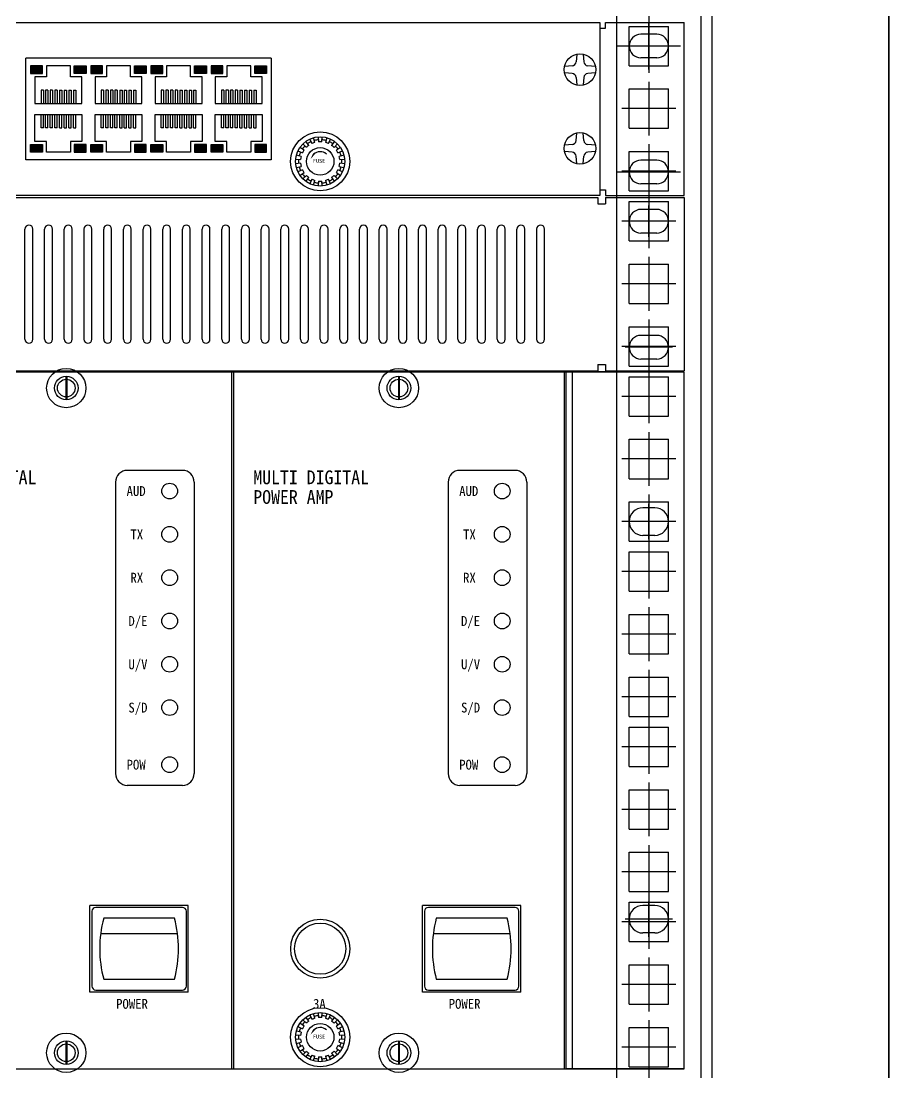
# Model space of a CAD drawing. Header units: millimetres. Extents: x 0 to 841, y 0 to 594.
# Drawn here: x 735.5 to 740.01, y 503.94 to 509.4 of the extents above; entities that cross this region are included whole.
import ezdxf
from ezdxf.enums import TextEntityAlignment as Align

# ---------------------------------------------------------------- set-up
doc = ezdxf.new("R2010")
doc.units = ezdxf.units.MM
doc.header["$LTSCALE"] = 10
doc.layers.add('LINE05', color=2, linetype='Continuous')
doc.layers.add('LINE06', color=9, linetype='Continuous')
doc.styles.add('F1', font='GulimChe.ttf', dxfattribs={"height": 2})
doc.styles.get("Standard").update_dxf_attribs({"font": 'GulimChe.ttf'})

# ---------------------------------------------------------------- blocks, each defined once
blk = doc.blocks.new('FUSE')
for p, q in [((-197.43, 1363.48), (-196.55, 1362.59)), ((-195.94, 1363.11), (-196.66, 1364.13)), ((-195.64, 1364.72), (-195.12, 1363.58)), ((-194.37, 1363.85), (-194.7, 1365.06)), ((-193.54, 1365.26), (-193.44, 1364.02)), ((-192.64, 1364.02), (-192.54, 1365.26)), ((-191.38, 1365.06), (-191.71, 1363.85)), ((-190.96, 1363.58), (-190.44, 1364.72)), ((-189.42, 1364.13), (-190.14, 1363.11)), ((-189.53, 1362.59), (-188.65, 1363.48)), ((-197.88, 1360.29), (-199.09, 1360.61)), ((-198.68, 1361.72), (-197.55, 1361.18)), ((-197.15, 1361.87), (-198.18, 1362.58)), ((-187.89, 1362.58), (-188.92, 1361.87)), ((-188.52, 1361.18), (-187.39, 1361.72)), ((-186.99, 1360.61), (-188.2, 1360.29)), ((-199.26, 1359.62), (-198.02, 1359.51)), ((-198.02, 1358.56), (-199.26, 1358.44)), ((-199.09, 1357.46), (-197.88, 1357.77)), ((-188.2, 1357.77), (-186.99, 1357.46)), ((-188.06, 1359.51), (-186.82, 1359.62)), ((-186.82, 1358.44), (-188.06, 1358.56)), ((-197.55, 1356.89), (-198.68, 1356.35)), ((-198.18, 1355.49), (-197.15, 1356.2)), ((-196.55, 1355.47), (-197.43, 1354.58)), ((-196.66, 1353.94), (-195.94, 1354.96)), ((-190.14, 1354.96), (-189.42, 1353.94)), ((-188.65, 1354.58), (-189.53, 1355.47)), ((-188.92, 1356.2), (-187.89, 1355.49)), ((-187.39, 1356.35), (-188.52, 1356.89)), ((-195.12, 1354.49), (-195.64, 1353.35)), ((-194.7, 1353.01), (-194.37, 1354.21)), ((-193.44, 1354.05), (-193.54, 1352.8)), ((-192.54, 1352.8), (-192.64, 1354.05)), ((-191.71, 1354.21), (-191.38, 1353.01)), ((-190.44, 1353.35), (-190.96, 1354.49))]:
    blk.add_line(p, q)
for radius in [7.5, 6.25, 3.5]:
    blk.add_circle((-193.04, 1359.03), radius)
for radius, start, end in [(5.5, 134.5886, 145.4114), (5, 125.4114, 134.5886), (5.5, 114.5886, 125.4114), (5, 105.4114, 114.5886), (5.5, 94.5886, 105.4114), (5, 85.4114, 94.5886), (5.5, 74.5886, 85.4114), (5, 65.4114, 74.5886), (5.5, 54.5886, 65.4114), (5, 45.4114, 54.5886), (5.5, 34.5886, 45.4114), (5.5, 154.5886, 165.4114), (5, 165.4114, 174.5886), (5, 145.4114, 154.5886), (2.46, 49.7515, 132.9205), (5, 25.4114, 34.5886), (5, 5.4114, 14.5886), (5.5, 14.5886, 25.4114), (5.5, 174.5886, 185.4114), (5.5, 194.5886, 205.4114), (5, 185.4114, 194.5886), (5, 345.4114, 354.5886), (5.5, 334.5886, 345.4114), (5.5, 354.5886, 5.4114), (5.5, 214.5886, 225.4114), (5, 205.4114, 214.5886), (5, 225.4114, 234.5886), (5, 305.4114, 314.5886), (5.5, 314.5886, 325.4114), (5, 325.4114, 334.5886), (5.5, 234.5886, 245.4114), (5, 245.4114, 254.5886), (5.5, 254.5886, 265.4114), (5, 265.4114, 274.5886), (5.5, 274.5886, 285.4114), (5, 285.4114, 294.5886), (5.5, 294.5886, 305.4114)]:
    blk.add_arc((-193.04, 1359.03), radius, start, end)
blk.add_solid([(-194.43, 1360.77), (-194.84, 1361.05), (-195.49, 1359.67)])
at = {"style": 'F1'}
blk.add_text('FUSE', height=1, dxfattribs=at).set_placement((-194.89, 1358.67))
blk = doc.blocks.new('sw-05')
at = {"color": 7}
for p, q in [((-12, 9.5), (-12, -9.5)), ((11, 10.5), (-11, 10.5)), ((12, -9.5), (12, 9.5)), ((9, 7.75), (-9, 7.75)), ((9.77, 3.75), (-9.77, 3.75)), ((-9, -7.75), (9, -7.75)), ((-11, -10.5), (11, -10.5))]:
    blk.add_line(p, q, dxfattribs=at)
for centre, radius, start, end in [((-11, 9.5), 1, 90, 180), ((11, 9.5), 1, 0, 90), ((20.53, 0), 30.53, 165.2952, 194.7048), ((-20.53, 0), 30.53, 345.2952, 14.7048), ((-11, -9.5), 1, 180, 270), ((11, -9.5), 1, 270, 0)]:
    blk.add_arc(centre, radius, start, end, dxfattribs=at)

msp = doc.modelspace()

# ---------------------------------------------------------------- hatches: boundary and pattern name
at = {"layer": 'LINE06'}
for points in [[(735.549, 509.1672), (735.549, 509.1304), (735.6063, 509.1304), (735.6063, 509.1672)], [(735.7761, 509.1672), (735.7761, 509.1304), (735.8333, 509.1304), (735.8333, 509.1672)], [(735.8615, 509.1672), (735.8615, 509.1304), (735.9187, 509.1304), (735.9187, 509.1672)], [(736.0885, 509.1672), (736.0885, 509.1304), (736.1458, 509.1304), (736.1458, 509.1672)], [(736.1739, 509.1672), (736.1739, 509.1304), (736.2312, 509.1304), (736.2312, 509.1672)], [(736.4009, 509.1672), (736.4009, 509.1304), (736.4582, 509.1304), (736.4582, 509.1672)], [(736.4863, 509.1672), (736.4863, 509.1304), (736.5436, 509.1304), (736.5436, 509.1672)], [(736.7134, 509.1672), (736.7134, 509.1304), (736.7707, 509.1304), (736.7707, 509.1672)], [(735.6063, 508.7217), (735.6063, 508.7586), (735.549, 508.7586), (735.549, 508.7217)], [(735.8333, 508.7217), (735.8333, 508.7586), (735.7761, 508.7586), (735.7761, 508.7217)], [(735.9187, 508.7217), (735.9187, 508.7586), (735.8615, 508.7586), (735.8615, 508.7217)], [(736.1458, 508.7217), (736.1458, 508.7586), (736.0885, 508.7586), (736.0885, 508.7217)], [(736.2312, 508.7217), (736.2312, 508.7586), (736.1739, 508.7586), (736.1739, 508.7217)], [(736.4582, 508.7217), (736.4582, 508.7586), (736.4009, 508.7586), (736.4009, 508.7217)], [(736.5436, 508.7217), (736.5436, 508.7586), (736.4863, 508.7586), (736.4863, 508.7217)], [(736.7707, 508.7217), (736.7707, 508.7586), (736.7134, 508.7586), (736.7134, 508.7217)]]:
    msp.add_hatch(color=256, dxfattribs=at).paths.add_polyline_path(points)

# ---------------------------------------------------------------- linework, layer by layer
at = {"color": 7, "lineweight": 30}
for p, q in [((736.3357, 507.0668), (736.0494, 507.0668)), ((738.0642, 507.0668), (737.7778, 507.0668)), ((736.3971, 507.0054), (736.3971, 505.4918)), ((738.1255, 507.0054), (738.1255, 505.4918)), ((736.3357, 505.4304), (736.0494, 505.4304)), ((738.0642, 505.4304), (737.7778, 505.4304))]:
    msp.add_line(p, q, dxfattribs=at)
at = {"color": 7}
for p, q in [((735.988, 507.0054), (735.988, 505.4918)), ((737.7164, 507.0054), (737.7164, 505.4918))]:
    msp.add_line(p, q, dxfattribs=at)
for centre, start, end in [((736.0494, 507.0054), 90, 180), ((737.7778, 507.0054), 90, 180), ((736.0494, 505.4918), 180, 270), ((737.7778, 505.4918), 180, 270)]:
    msp.add_arc(centre, 0.0614, start, end, dxfattribs=at)
at = {"color": 7, "lineweight": 30}
for centre, start, end in [((736.3357, 507.0054), 0, 90), ((738.0642, 507.0054), 0, 90), ((736.3357, 505.4918), 270, 0), ((738.0642, 505.4918), 270, 0)]:
    msp.add_arc(centre, 0.0614, start, end, dxfattribs=at)
at = {"layer": 'LINE05'}
for p, q in [((740.0073, 529.9994), (740.0073, 486.0221)), ((740.0073, 529.9994), (740.0073, 486.0221)), ((740.0073, 486.0221), (740.0073, 529.9994)), ((739.0869, 528.5164), (739.0869, 487.5562))]:
    msp.add_line(p, q, dxfattribs=at)
at = {"layer": 'LINE06'}
for p, q in [((738.5929, 490.2869), (738.5929, 528.5164)), ((739.0306, 490.2869), (739.0306, 528.5164)), ((738.7596, 509.6715), (738.7596, 509.3916)), ((738.7596, 509.4117), (738.7596, 509.1318)), ((738.504, 509.3638), (738.5346, 509.3638)), ((738.5346, 509.3945), (738.9437, 509.3945)), ((738.5346, 509.3638), (738.5346, 509.3945)), ((738.6573, 509.1695), (738.6573, 509.374)), ((738.6573, 509.374), (738.8619, 509.374)), ((738.7596, 509.149), (738.7596, 509.3945)), ((738.8619, 509.1695), (738.8619, 509.374)), ((738.9437, 508.4945), (738.9437, 509.3945)), ((738.8006, 509.3331), (738.7187, 509.3331)), ((738.9233, 509.2718), (738.596, 509.2718)), ((738.8995, 509.2718), (738.6197, 509.2718)), ((736.7967, 509.2084), (735.5229, 509.2084)), ((735.5229, 508.6806), (735.5229, 509.2084)), ((736.7967, 509.2084), (736.7967, 508.6806)), ((738.3853, 509.2283), (738.3812, 509.1899)), ((738.4181, 509.2283), (738.4221, 509.1899)), ((738.8006, 509.2104), (738.7187, 509.2104)), ((735.547, 509.1693), (735.547, 509.1284)), ((735.6083, 509.1693), (735.547, 509.1693)), ((735.549, 509.1672), (735.549, 509.1304)), ((735.6063, 509.1672), (735.549, 509.1672)), ((735.6063, 509.1304), (735.6063, 509.1672)), ((735.6083, 509.1284), (735.6083, 509.1693)), ((735.7536, 509.1693), (735.6288, 509.1693)), ((735.6288, 509.1693), (735.6288, 509.1126)), ((735.7536, 509.1126), (735.7536, 509.1693)), ((735.774, 509.1693), (735.8354, 509.1693)), ((735.774, 509.1284), (735.774, 509.1693)), ((735.7761, 509.1672), (735.8333, 509.1672)), ((735.7761, 509.1304), (735.7761, 509.1672)), ((735.8333, 509.1672), (735.8333, 509.1304)), ((735.8354, 509.1693), (735.8354, 509.1284)), ((735.8594, 509.1693), (735.8594, 509.1284)), ((735.9208, 509.1693), (735.8594, 509.1693)), ((735.8615, 509.1672), (735.8615, 509.1304)), ((735.9187, 509.1672), (735.8615, 509.1672)), ((735.9187, 509.1304), (735.9187, 509.1672)), ((735.9208, 509.1284), (735.9208, 509.1693)), ((736.066, 509.1693), (735.9412, 509.1693)), ((735.9412, 509.1693), (735.9412, 509.1126)), ((736.066, 509.1126), (736.066, 509.1693)), ((736.0865, 509.1693), (736.1478, 509.1693)), ((736.0865, 509.1284), (736.0865, 509.1693)), ((736.0885, 509.1672), (736.1458, 509.1672)), ((736.0885, 509.1304), (736.0885, 509.1672)), ((736.1458, 509.1672), (736.1458, 509.1304)), ((736.1478, 509.1693), (736.1478, 509.1284)), ((736.1719, 509.1693), (736.1719, 509.1284)), ((736.2332, 509.1693), (736.1719, 509.1693)), ((736.1739, 509.1672), (736.1739, 509.1304)), ((736.2312, 509.1672), (736.1739, 509.1672)), ((736.2312, 509.1304), (736.2312, 509.1672)), ((736.2332, 509.1284), (736.2332, 509.1693)), ((736.3784, 509.1693), (736.2537, 509.1693)), ((736.2537, 509.1693), (736.2537, 509.1126)), ((736.3784, 509.1126), (736.3784, 509.1693)), ((736.3989, 509.1693), (736.4603, 509.1693)), ((736.3989, 509.1284), (736.3989, 509.1693)), ((736.4009, 509.1672), (736.4582, 509.1672)), ((736.4009, 509.1304), (736.4009, 509.1672)), ((736.4582, 509.1672), (736.4582, 509.1304)), ((736.4603, 509.1693), (736.4603, 509.1284)), ((736.4843, 509.1693), (736.4843, 509.1284)), ((736.5457, 509.1693), (736.4843, 509.1693)), ((736.4863, 509.1672), (736.4863, 509.1304)), ((736.5436, 509.1672), (736.4863, 509.1672)), ((736.5436, 509.1304), (736.5436, 509.1672)), ((736.5457, 509.1284), (736.5457, 509.1693)), ((736.6909, 509.1693), (736.5661, 509.1693)), ((736.5661, 509.1693), (736.5661, 509.1126)), ((736.6909, 509.1126), (736.6909, 509.1693)), ((736.7113, 509.1693), (736.7727, 509.1693)), ((736.7113, 509.1284), (736.7113, 509.1693)), ((736.7134, 509.1672), (736.7707, 509.1672)), ((736.7134, 509.1304), (736.7134, 509.1672)), ((736.7707, 509.1672), (736.7707, 509.1304)), ((736.7727, 509.1693), (736.7727, 509.1284)), ((738.3608, 509.1695), (738.3225, 509.1654)), ((738.3608, 509.1286), (738.3225, 509.1327)), ((738.4809, 509.1654), (738.4426, 509.1695)), ((738.4809, 509.1327), (738.4426, 509.1286)), ((738.6573, 509.1695), (738.8619, 509.1695)), ((735.547, 509.1284), (735.6083, 509.1284)), ((735.549, 509.1304), (735.6063, 509.1304)), ((735.5693, 509.1126), (735.5693, 508.9733)), ((735.6288, 509.1126), (735.5693, 509.1126)), ((735.8131, 509.1126), (735.7536, 509.1126)), ((735.8354, 509.1284), (735.774, 509.1284)), ((735.8333, 509.1304), (735.7761, 509.1304)), ((735.8131, 508.9733), (735.8131, 509.1126)), ((735.8594, 509.1284), (735.9208, 509.1284)), ((735.8615, 509.1304), (735.9187, 509.1304)), ((735.8817, 509.1126), (735.8817, 508.9733)), ((735.9412, 509.1126), (735.8817, 509.1126)), ((736.1255, 509.1126), (736.066, 509.1126)), ((736.1478, 509.1284), (736.0865, 509.1284)), ((736.1458, 509.1304), (736.0885, 509.1304)), ((736.1255, 508.9733), (736.1255, 509.1126)), ((736.1719, 509.1284), (736.2332, 509.1284)), ((736.1739, 509.1304), (736.2312, 509.1304)), ((736.1942, 509.1126), (736.1942, 508.9733)), ((736.2537, 509.1126), (736.1942, 509.1126)), ((736.438, 509.1126), (736.3784, 509.1126)), ((736.4603, 509.1284), (736.3989, 509.1284)), ((736.4582, 509.1304), (736.4009, 509.1304)), ((736.438, 508.9733), (736.438, 509.1126)), ((736.4843, 509.1284), (736.5457, 509.1284)), ((736.4863, 509.1304), (736.5436, 509.1304)), ((736.5066, 509.1126), (736.5066, 508.9733)), ((736.5661, 509.1126), (736.5066, 509.1126)), ((736.7504, 509.1126), (736.6909, 509.1126)), ((736.7727, 509.1284), (736.7113, 509.1284)), ((736.7707, 509.1304), (736.7134, 509.1304)), ((736.7504, 508.9733), (736.7504, 509.1126)), ((738.3812, 509.1081), (738.3853, 509.0698)), ((738.4221, 509.1081), (738.4181, 509.0698)), ((738.7596, 509.0865), (738.7596, 508.8066)), ((735.6132, 509.043), (735.601, 509.043)), ((735.601, 509.043), (735.601, 508.9733)), ((735.6132, 509.043), (735.6132, 508.9733)), ((735.6249, 509.043), (735.6249, 508.9733)), ((735.6372, 509.043), (735.6249, 509.043)), ((735.6372, 509.043), (735.6372, 508.9733)), ((735.6488, 509.043), (735.6488, 508.9733)), ((735.6611, 509.043), (735.6488, 509.043)), ((735.6611, 509.043), (735.6611, 508.9733)), ((735.6728, 509.043), (735.6728, 508.9733)), ((735.685, 509.043), (735.6728, 509.043)), ((735.685, 509.043), (735.685, 508.9733)), ((735.6973, 509.043), (735.7096, 509.043)), ((735.6973, 509.043), (735.6973, 508.9733)), ((735.7096, 509.043), (735.7096, 508.9733)), ((735.7212, 509.043), (735.7212, 508.9733)), ((735.7212, 509.043), (735.7335, 509.043)), ((735.7335, 509.043), (735.7335, 508.9733)), ((735.7452, 509.043), (735.7452, 508.9733)), ((735.7452, 509.043), (735.7574, 509.043)), ((735.7574, 509.043), (735.7574, 508.9733)), ((735.7691, 509.043), (735.7814, 509.043)), ((735.7691, 509.043), (735.7691, 508.9733)), ((735.7814, 509.043), (735.7814, 508.9733)), ((735.9257, 509.043), (735.9134, 509.043)), ((735.9134, 509.043), (735.9134, 508.9733)), ((735.9257, 509.043), (735.9257, 508.9733)), ((735.9373, 509.043), (735.9373, 508.9733)), ((735.9496, 509.043), (735.9373, 509.043)), ((735.9496, 509.043), (735.9496, 508.9733)), ((735.9613, 509.043), (735.9613, 508.9733)), ((735.9736, 509.043), (735.9613, 509.043)), ((735.9736, 509.043), (735.9736, 508.9733)), ((735.9852, 509.043), (735.9852, 508.9733)), ((735.9975, 509.043), (735.9852, 509.043)), ((735.9975, 509.043), (735.9975, 508.9733)), ((736.0098, 509.043), (736.022, 509.043)), ((736.0098, 509.043), (736.0098, 508.9733)), ((736.022, 509.043), (736.022, 508.9733)), ((736.0337, 509.043), (736.0337, 508.9733)), ((736.0337, 509.043), (736.046, 509.043)), ((736.046, 509.043), (736.046, 508.9733)), ((736.0576, 509.043), (736.0576, 508.9733)), ((736.0576, 509.043), (736.0699, 509.043)), ((736.0699, 509.043), (736.0699, 508.9733)), ((736.0816, 509.043), (736.0938, 509.043)), ((736.0816, 509.043), (736.0816, 508.9733)), ((736.0938, 509.043), (736.0938, 508.9733)), ((736.2381, 509.043), (736.2259, 509.043)), ((736.2259, 509.043), (736.2259, 508.9733)), ((736.2381, 509.043), (736.2381, 508.9733)), ((736.2498, 509.043), (736.2498, 508.9733)), ((736.2621, 509.043), (736.2498, 509.043)), ((736.2621, 509.043), (736.2621, 508.9733)), ((736.2737, 509.043), (736.2737, 508.9733)), ((736.286, 509.043), (736.2737, 509.043)), ((736.286, 509.043), (736.286, 508.9733)), ((736.2977, 509.043), (736.2977, 508.9733)), ((736.3099, 509.043), (736.2977, 509.043)), ((736.3099, 509.043), (736.3099, 508.9733)), ((736.3222, 509.043), (736.3345, 509.043)), ((736.3222, 509.043), (736.3222, 508.9733)), ((736.3345, 509.043), (736.3345, 508.9733)), ((736.3461, 509.043), (736.3461, 508.9733)), ((736.3461, 509.043), (736.3584, 509.043)), ((736.3584, 509.043), (736.3584, 508.9733)), ((736.3701, 509.043), (736.3701, 508.9733)), ((736.3701, 509.043), (736.3823, 509.043)), ((736.3823, 509.043), (736.3823, 508.9733)), ((736.394, 509.043), (736.4063, 509.043)), ((736.394, 509.043), (736.394, 508.9733)), ((736.4063, 509.043), (736.4063, 508.9733)), ((736.5506, 509.043), (736.5383, 509.043)), ((736.5383, 509.043), (736.5383, 508.9733)), ((736.5506, 509.043), (736.5506, 508.9733)), ((736.5622, 509.043), (736.5622, 508.9733)), ((736.5745, 509.043), (736.5622, 509.043)), ((736.5745, 509.043), (736.5745, 508.9733)), ((736.5862, 509.043), (736.5862, 508.9733)), ((736.5984, 509.043), (736.5862, 509.043)), ((736.5984, 509.043), (736.5984, 508.9733)), ((736.6101, 509.043), (736.6101, 508.9733)), ((736.6224, 509.043), (736.6101, 509.043)), ((736.6224, 509.043), (736.6224, 508.9733)), ((736.6346, 509.043), (736.6469, 509.043)), ((736.6346, 509.043), (736.6346, 508.9733)), ((736.6469, 509.043), (736.6469, 508.9733)), ((736.6586, 509.043), (736.6586, 508.9733)), ((736.6586, 509.043), (736.6708, 509.043)), ((736.6708, 509.043), (736.6708, 508.9733)), ((736.6825, 509.043), (736.6825, 508.9733)), ((736.6825, 509.043), (736.6948, 509.043)), ((736.6948, 509.043), (736.6948, 508.9733)), ((736.7064, 509.043), (736.7187, 509.043)), ((736.7064, 509.043), (736.7064, 508.9733)), ((736.7187, 509.043), (736.7187, 508.9733)), ((738.6573, 508.8443), (738.6573, 509.0488)), ((738.6573, 509.0488), (738.8619, 509.0488)), ((738.8619, 508.8443), (738.8619, 509.0488)), ((735.5693, 508.9733), (735.8131, 508.9733)), ((735.8817, 508.9733), (736.1255, 508.9733)), ((736.1942, 508.9733), (736.438, 508.9733)), ((736.5066, 508.9733), (736.7504, 508.9733)), ((735.5693, 508.9157), (735.8131, 508.9157)), ((735.5693, 508.7764), (735.5693, 508.9157)), ((735.601, 508.846), (735.601, 508.9157)), ((735.6132, 508.846), (735.6132, 508.9157)), ((735.6249, 508.846), (735.6249, 508.9157)), ((735.6372, 508.846), (735.6372, 508.9157)), ((735.6488, 508.846), (735.6488, 508.9157)), ((735.6611, 508.846), (735.6611, 508.9157)), ((735.6728, 508.846), (735.6728, 508.9157)), ((735.685, 508.846), (735.685, 508.9157)), ((735.6973, 508.846), (735.6973, 508.9157)), ((735.7096, 508.846), (735.7096, 508.9157)), ((735.7212, 508.846), (735.7212, 508.9157)), ((735.7335, 508.846), (735.7335, 508.9157)), ((735.7452, 508.846), (735.7452, 508.9157)), ((735.7574, 508.846), (735.7574, 508.9157)), ((735.7691, 508.846), (735.7691, 508.9157)), ((735.7814, 508.846), (735.7814, 508.9157)), ((735.8131, 508.9157), (735.8131, 508.7764)), ((735.8817, 508.9157), (736.1255, 508.9157)), ((735.8817, 508.7764), (735.8817, 508.9157)), ((735.9134, 508.846), (735.9134, 508.9157)), ((735.9257, 508.846), (735.9257, 508.9157)), ((735.9373, 508.846), (735.9373, 508.9157)), ((735.9496, 508.846), (735.9496, 508.9157)), ((735.9613, 508.846), (735.9613, 508.9157)), ((735.9736, 508.846), (735.9736, 508.9157)), ((735.9852, 508.846), (735.9852, 508.9157)), ((735.9975, 508.846), (735.9975, 508.9157)), ((736.0098, 508.846), (736.0098, 508.9157)), ((736.022, 508.846), (736.022, 508.9157)), ((736.0337, 508.846), (736.0337, 508.9157)), ((736.046, 508.846), (736.046, 508.9157)), ((736.0576, 508.846), (736.0576, 508.9157)), ((736.0699, 508.846), (736.0699, 508.9157)), ((736.0816, 508.846), (736.0816, 508.9157)), ((736.0938, 508.846), (736.0938, 508.9157)), ((736.1255, 508.9157), (736.1255, 508.7764)), ((736.1942, 508.9157), (736.438, 508.9157)), ((736.1942, 508.7764), (736.1942, 508.9157)), ((736.2259, 508.846), (736.2259, 508.9157)), ((736.2381, 508.846), (736.2381, 508.9157)), ((736.2498, 508.846), (736.2498, 508.9157)), ((736.2621, 508.846), (736.2621, 508.9157)), ((736.2737, 508.846), (736.2737, 508.9157)), ((736.286, 508.846), (736.286, 508.9157)), ((736.2977, 508.846), (736.2977, 508.9157)), ((736.3099, 508.846), (736.3099, 508.9157)), ((736.3222, 508.846), (736.3222, 508.9157)), ((736.3345, 508.846), (736.3345, 508.9157)), ((736.3461, 508.846), (736.3461, 508.9157)), ((736.3584, 508.846), (736.3584, 508.9157)), ((736.3701, 508.846), (736.3701, 508.9157)), ((736.3823, 508.846), (736.3823, 508.9157)), ((736.394, 508.846), (736.394, 508.9157)), ((736.4063, 508.846), (736.4063, 508.9157)), ((736.438, 508.9157), (736.438, 508.7764)), ((736.5066, 508.9157), (736.7504, 508.9157)), ((736.5066, 508.7764), (736.5066, 508.9157)), ((736.5383, 508.846), (736.5383, 508.9157)), ((736.5506, 508.846), (736.5506, 508.9157)), ((736.5622, 508.846), (736.5622, 508.9157)), ((736.5745, 508.846), (736.5745, 508.9157)), ((736.5862, 508.846), (736.5862, 508.9157)), ((736.5984, 508.846), (736.5984, 508.9157)), ((736.6101, 508.846), (736.6101, 508.9157)), ((736.6224, 508.846), (736.6224, 508.9157)), ((736.6346, 508.846), (736.6346, 508.9157)), ((736.6469, 508.846), (736.6469, 508.9157)), ((736.6586, 508.846), (736.6586, 508.9157)), ((736.6708, 508.846), (736.6708, 508.9157)), ((736.6825, 508.846), (736.6825, 508.9157)), ((736.6948, 508.846), (736.6948, 508.9157)), ((736.7064, 508.846), (736.7064, 508.9157)), ((736.7187, 508.846), (736.7187, 508.9157)), ((736.7504, 508.9157), (736.7504, 508.7764)), ((738.8995, 508.9465), (738.6197, 508.9465)), ((735.6132, 508.846), (735.601, 508.846)), ((735.6372, 508.846), (735.6249, 508.846)), ((735.6611, 508.846), (735.6488, 508.846)), ((735.685, 508.846), (735.6728, 508.846)), ((735.6973, 508.846), (735.7096, 508.846)), ((735.7212, 508.846), (735.7335, 508.846)), ((735.7452, 508.846), (735.7574, 508.846)), ((735.7691, 508.846), (735.7814, 508.846)), ((735.9257, 508.846), (735.9134, 508.846)), ((735.9496, 508.846), (735.9373, 508.846)), ((735.9736, 508.846), (735.9613, 508.846)), ((735.9975, 508.846), (735.9852, 508.846)), ((736.0098, 508.846), (736.022, 508.846)), ((736.0337, 508.846), (736.046, 508.846)), ((736.0576, 508.846), (736.0699, 508.846)), ((736.0816, 508.846), (736.0938, 508.846)), ((736.2381, 508.846), (736.2259, 508.846)), ((736.2621, 508.846), (736.2498, 508.846)), ((736.286, 508.846), (736.2737, 508.846)), ((736.3099, 508.846), (736.2977, 508.846)), ((736.3222, 508.846), (736.3345, 508.846)), ((736.3461, 508.846), (736.3584, 508.846)), ((736.3701, 508.846), (736.3823, 508.846)), ((736.394, 508.846), (736.4063, 508.846)), ((736.5506, 508.846), (736.5383, 508.846)), ((736.5745, 508.846), (736.5622, 508.846)), ((736.5984, 508.846), (736.5862, 508.846)), ((736.6224, 508.846), (736.6101, 508.846)), ((736.6346, 508.846), (736.6469, 508.846)), ((736.6586, 508.846), (736.6708, 508.846)), ((736.6825, 508.846), (736.6948, 508.846)), ((736.7064, 508.846), (736.7187, 508.846)), ((738.3812, 508.7809), (738.3853, 508.8192)), ((738.4221, 508.7809), (738.4181, 508.8192)), ((738.6573, 508.8443), (738.8619, 508.8443)), ((735.547, 508.7197), (735.547, 508.7606)), ((735.547, 508.7606), (735.6083, 508.7606)), ((735.549, 508.7217), (735.549, 508.7586)), ((735.549, 508.7586), (735.6063, 508.7586)), ((735.6288, 508.7764), (735.5693, 508.7764)), ((735.6063, 508.7586), (735.6063, 508.7217)), ((735.6083, 508.7606), (735.6083, 508.7197)), ((735.6288, 508.7197), (735.6288, 508.7764)), ((735.8131, 508.7764), (735.7536, 508.7764)), ((735.7536, 508.7764), (735.7536, 508.7197)), ((735.774, 508.7606), (735.774, 508.7197)), ((735.8354, 508.7606), (735.774, 508.7606)), ((735.7761, 508.7586), (735.7761, 508.7217)), ((735.8333, 508.7586), (735.7761, 508.7586)), ((735.8333, 508.7217), (735.8333, 508.7586)), ((735.8354, 508.7197), (735.8354, 508.7606)), ((735.8594, 508.7197), (735.8594, 508.7606)), ((735.8594, 508.7606), (735.9208, 508.7606)), ((735.8615, 508.7217), (735.8615, 508.7586)), ((735.8615, 508.7586), (735.9187, 508.7586)), ((735.9412, 508.7764), (735.8817, 508.7764)), ((735.9187, 508.7586), (735.9187, 508.7217)), ((735.9208, 508.7606), (735.9208, 508.7197)), ((735.9412, 508.7197), (735.9412, 508.7764)), ((736.1255, 508.7764), (736.066, 508.7764)), ((736.066, 508.7764), (736.066, 508.7197)), ((736.0865, 508.7606), (736.0865, 508.7197)), ((736.1478, 508.7606), (736.0865, 508.7606)), ((736.0885, 508.7586), (736.0885, 508.7217)), ((736.1458, 508.7586), (736.0885, 508.7586)), ((736.1458, 508.7217), (736.1458, 508.7586)), ((736.1478, 508.7197), (736.1478, 508.7606)), ((736.1719, 508.7197), (736.1719, 508.7606)), ((736.1719, 508.7606), (736.2332, 508.7606)), ((736.1739, 508.7217), (736.1739, 508.7586)), ((736.1739, 508.7586), (736.2312, 508.7586)), ((736.2537, 508.7764), (736.1942, 508.7764)), ((736.2312, 508.7586), (736.2312, 508.7217)), ((736.2332, 508.7606), (736.2332, 508.7197)), ((736.2537, 508.7197), (736.2537, 508.7764)), ((736.438, 508.7764), (736.3784, 508.7764)), ((736.3784, 508.7764), (736.3784, 508.7197)), ((736.3989, 508.7606), (736.3989, 508.7197)), ((736.4603, 508.7606), (736.3989, 508.7606)), ((736.4009, 508.7586), (736.4009, 508.7217)), ((736.4582, 508.7586), (736.4009, 508.7586)), ((736.4582, 508.7217), (736.4582, 508.7586)), ((736.4603, 508.7197), (736.4603, 508.7606)), ((736.4843, 508.7197), (736.4843, 508.7606)), ((736.4843, 508.7606), (736.5457, 508.7606)), ((736.4863, 508.7217), (736.4863, 508.7586)), ((736.4863, 508.7586), (736.5436, 508.7586)), ((736.5661, 508.7764), (736.5066, 508.7764)), ((736.5436, 508.7586), (736.5436, 508.7217)), ((736.5457, 508.7606), (736.5457, 508.7197)), ((736.5661, 508.7197), (736.5661, 508.7764)), ((736.7504, 508.7764), (736.6909, 508.7764)), ((736.6909, 508.7764), (736.6909, 508.7197)), ((736.7113, 508.7606), (736.7113, 508.7197)), ((736.7727, 508.7606), (736.7113, 508.7606)), ((736.7134, 508.7586), (736.7134, 508.7217)), ((736.7707, 508.7586), (736.7134, 508.7586)), ((736.7707, 508.7217), (736.7707, 508.7586)), ((736.7727, 508.7197), (736.7727, 508.7606)), ((738.3608, 508.7604), (738.3225, 508.7563)), ((738.4809, 508.7563), (738.4426, 508.7604)), ((738.7596, 508.7613), (738.7596, 508.4814)), ((735.6083, 508.7197), (735.547, 508.7197)), ((735.6063, 508.7217), (735.549, 508.7217)), ((735.7536, 508.7197), (735.6288, 508.7197)), ((735.774, 508.7197), (735.8354, 508.7197)), ((735.7761, 508.7217), (735.8333, 508.7217)), ((735.9208, 508.7197), (735.8594, 508.7197)), ((735.9187, 508.7217), (735.8615, 508.7217)), ((736.066, 508.7197), (735.9412, 508.7197)), ((736.0865, 508.7197), (736.1478, 508.7197)), ((736.0885, 508.7217), (736.1458, 508.7217)), ((736.2332, 508.7197), (736.1719, 508.7197)), ((736.2312, 508.7217), (736.1739, 508.7217)), ((736.3784, 508.7197), (736.2537, 508.7197)), ((736.3989, 508.7197), (736.4603, 508.7197)), ((736.4009, 508.7217), (736.4582, 508.7217)), ((736.5457, 508.7197), (736.4843, 508.7197)), ((736.5436, 508.7217), (736.4863, 508.7217)), ((736.6909, 508.7197), (736.5661, 508.7197)), ((736.7113, 508.7197), (736.7727, 508.7197)), ((736.7134, 508.7217), (736.7707, 508.7217)), ((738.3608, 508.7195), (738.3225, 508.7236)), ((738.3853, 508.6607), (738.3812, 508.699)), ((738.4181, 508.6607), (738.4221, 508.699)), ((738.4809, 508.7236), (738.4426, 508.7195)), ((738.6573, 508.519), (738.6573, 508.7236)), ((738.6573, 508.7236), (738.8619, 508.7236)), ((738.7596, 508.7399), (738.7596, 508.4945)), ((738.8619, 508.519), (738.8619, 508.7236)), ((736.7967, 508.6806), (735.5229, 508.6806)), ((738.8006, 508.6786), (738.7187, 508.6786)), ((738.9233, 508.6172), (738.596, 508.6172)), ((738.8995, 508.6213), (738.6197, 508.6213)), ((738.8006, 508.5559), (738.7187, 508.5559)), ((729.5142, 508.4843), (738.4937, 508.4843)), ((738.4937, 508.4843), (738.4937, 508.4515)), ((738.504, 508.5252), (738.5346, 508.5252)), ((738.5346, 508.5252), (738.5346, 508.4945)), ((738.5346, 508.4945), (738.9437, 508.4945)), ((738.5346, 508.4843), (738.5346, 508.4515)), ((738.5346, 508.4843), (738.9437, 508.4843)), ((738.6573, 508.519), (738.8619, 508.519)), ((738.7596, 508.5015), (738.7596, 508.2216)), ((738.9437, 508.4843), (738.9437, 507.5843)), ((738.4937, 508.4515), (738.5346, 508.4515)), ((738.6573, 508.2593), (738.6573, 508.4638)), ((738.6573, 508.4638), (738.8619, 508.4638)), ((738.8005, 508.4229), (738.7187, 508.4229)), ((738.7596, 508.2797), (738.7596, 508.4434)), ((738.8619, 508.2593), (738.8619, 508.4638)), ((735.5176, 507.7479), (735.5176, 508.3206)), ((735.5585, 507.7479), (735.5585, 508.3206)), ((735.6198, 507.7479), (735.6198, 508.3206)), ((735.6607, 507.7479), (735.6607, 508.3206)), ((735.7221, 507.7479), (735.7221, 508.3206)), ((735.763, 507.7479), (735.763, 508.3206)), ((735.8244, 507.7479), (735.8244, 508.3206)), ((735.8653, 507.7479), (735.8653, 508.3206)), ((735.9267, 507.7479), (735.9267, 508.3206)), ((735.9676, 507.7479), (735.9676, 508.3206)), ((736.0289, 507.7479), (736.0289, 508.3206)), ((736.0698, 507.7479), (736.0698, 508.3206)), ((736.1312, 507.7479), (736.1312, 508.3206)), ((736.1721, 507.7479), (736.1721, 508.3206)), ((736.2335, 507.7479), (736.2335, 508.3206)), ((736.2744, 507.7479), (736.2744, 508.3206)), ((736.3357, 507.7479), (736.3357, 508.3206)), ((736.3767, 507.7479), (736.3767, 508.3206)), ((736.438, 507.7479), (736.438, 508.3206)), ((736.4789, 507.7479), (736.4789, 508.3206)), ((736.5403, 507.7479), (736.5403, 508.3206)), ((736.5812, 507.7479), (736.5812, 508.3206)), ((736.6426, 507.7479), (736.6426, 508.3206)), ((736.6835, 507.7479), (736.6835, 508.3206)), ((736.7448, 507.7479), (736.7448, 508.3206)), ((736.7857, 507.7479), (736.7857, 508.3206)), ((736.8471, 507.7479), (736.8471, 508.3206)), ((736.888, 507.7479), (736.888, 508.3206)), ((736.9494, 507.7479), (736.9494, 508.3206)), ((736.9903, 507.7479), (736.9903, 508.3206)), ((737.0517, 507.7479), (737.0517, 508.3206)), ((737.0926, 507.7479), (737.0926, 508.3206)), ((737.1539, 507.7479), (737.1539, 508.3206)), ((737.1948, 507.7479), (737.1948, 508.3206)), ((737.2562, 507.7479), (737.2562, 508.3206)), ((737.2971, 507.7479), (737.2971, 508.3206)), ((737.3585, 507.7479), (737.3585, 508.3206)), ((737.3994, 507.7479), (737.3994, 508.3206)), ((737.4607, 507.7479), (737.4607, 508.3206)), ((737.5017, 507.7479), (737.5017, 508.3206)), ((737.563, 507.7479), (737.563, 508.3206)), ((737.6039, 507.7479), (737.6039, 508.3206)), ((737.6653, 507.7479), (737.6653, 508.3206)), ((737.7062, 507.7479), (737.7062, 508.3206)), ((737.7676, 507.7479), (737.7676, 508.3206)), ((737.8085, 507.7479), (737.8085, 508.3206)), ((737.8698, 507.7479), (737.8698, 508.3206)), ((737.9107, 507.7479), (737.9107, 508.3206)), ((737.9721, 507.7479), (737.9721, 508.3206)), ((738.013, 507.7479), (738.013, 508.3206)), ((738.0744, 507.7479), (738.0744, 508.3206)), ((738.1153, 507.7479), (738.1153, 508.3206)), ((738.1767, 507.7479), (738.1767, 508.3206)), ((738.2176, 507.7479), (738.2176, 508.3206)), ((738.8995, 508.3615), (738.6197, 508.3615)), ((738.8823, 508.3615), (738.6369, 508.3615)), ((738.6573, 508.2593), (738.8619, 508.2593)), ((738.8005, 508.3002), (738.7187, 508.3002)), ((738.7596, 508.1763), (738.7596, 507.8964)), ((738.6573, 507.934), (738.6573, 508.1386)), ((738.6573, 508.1386), (738.8619, 508.1386)), ((738.8619, 507.934), (738.8619, 508.1386)), ((738.8995, 508.0363), (738.6197, 508.0363)), ((738.6573, 507.934), (738.8619, 507.934)), ((738.7596, 507.851), (738.7596, 507.5711)), ((738.6573, 507.6088), (738.6573, 507.8134)), ((738.6573, 507.8134), (738.8619, 507.8134)), ((738.8005, 507.7684), (738.7187, 507.7684)), ((738.7596, 507.7888), (738.7596, 507.6252)), ((738.8619, 507.6088), (738.8619, 507.8134)), ((738.8995, 507.7111), (738.6197, 507.7111)), ((738.8823, 507.707), (738.6369, 507.707)), ((738.4937, 507.617), (738.4937, 507.5843)), ((738.4937, 507.617), (738.5346, 507.617)), ((738.5346, 507.617), (738.5346, 507.5843)), ((738.6573, 507.6088), (738.8619, 507.6088)), ((738.8005, 507.6456), (738.7187, 507.6456)), ((729.0642, 507.5781), (738.9437, 507.5781)), ((729.5142, 507.5843), (738.4937, 507.5843)), ((734.8732, 507.5781), (736.5914, 507.5781)), ((734.8732, 507.5781), (736.5914, 507.5781)), ((735.7303, 507.5561), (735.7303, 507.4334)), ((735.7323, 507.5781), (736.5914, 507.5781)), ((735.7323, 507.5781), (736.5914, 507.5781)), ((735.7344, 507.5561), (735.7344, 507.4334)), ((736.5914, 507.5781), (736.5914, 503.9577)), ((736.5914, 507.5781), (736.5914, 503.9577)), ((736.6017, 507.5781), (738.3198, 507.5781)), ((736.6017, 507.5781), (736.6017, 503.9577)), ((736.6017, 507.5781), (738.3198, 507.5781)), ((736.6017, 507.5781), (736.6017, 503.9577)), ((737.4587, 507.5561), (737.4587, 507.4334)), ((737.4607, 507.5781), (738.3198, 507.5781)), ((737.4607, 507.5781), (738.3198, 507.5781)), ((737.4628, 507.5561), (737.4628, 507.4334)), ((738.3198, 507.5781), (738.3198, 503.9577)), ((738.3198, 507.5781), (738.3198, 503.9577)), ((738.3301, 503.9577), (738.3301, 507.5781)), ((738.9437, 507.5781), (738.3301, 507.5781)), ((738.3628, 503.9577), (738.3628, 507.5781)), ((738.5346, 507.5843), (738.9437, 507.5843)), ((738.6573, 507.349), (738.6573, 507.5536)), ((738.6573, 507.5536), (738.8619, 507.5536)), ((738.7596, 507.5913), (738.7596, 507.3114)), ((738.8619, 507.349), (738.8619, 507.5536)), ((738.9437, 503.9577), (738.9437, 507.5781)), ((738.8995, 507.4513), (738.6197, 507.4513)), ((738.6573, 507.349), (738.8619, 507.349)), ((738.6573, 507.0238), (738.6573, 507.2284)), ((738.6573, 507.2284), (738.8619, 507.2284)), ((738.7596, 507.266), (738.7596, 506.9861)), ((738.8619, 507.0238), (738.8619, 507.2284)), ((738.8995, 507.1261), (738.6197, 507.1261)), ((738.6573, 507.0238), (738.8619, 507.0238)), ((738.6573, 506.6986), (738.6573, 506.9031)), ((738.6573, 506.9031), (738.8619, 506.9031)), ((738.7596, 506.9408), (738.7596, 506.6609)), ((738.7596, 506.7088), (738.7596, 506.8929)), ((738.8619, 506.6986), (738.8619, 506.9031)), ((738.7903, 506.8724), (738.7289, 506.8724)), ((738.8995, 506.8009), (738.6197, 506.8009)), ((738.8823, 506.8009), (738.6369, 506.8009)), ((738.7903, 506.7293), (738.7289, 506.7293)), ((738.6573, 506.6986), (738.8619, 506.6986)), ((738.7596, 506.681), (738.7596, 506.4011)), ((738.6573, 506.4388), (738.6573, 506.6434)), ((738.6573, 506.6434), (738.8619, 506.6434)), ((738.8619, 506.4388), (738.8619, 506.6434)), ((738.8995, 506.5411), (738.6197, 506.5411)), ((738.6573, 506.4388), (738.8619, 506.4388)), ((738.7596, 506.3558), (738.7596, 506.0759)), ((738.6573, 506.1136), (738.6573, 506.3181)), ((738.6573, 506.3181), (738.8619, 506.3181)), ((738.8619, 506.1136), (738.8619, 506.3181)), ((738.8995, 506.2159), (738.6197, 506.2159)), ((738.6573, 506.1136), (738.8619, 506.1136)), ((738.7596, 506.0306), (738.7596, 505.7507)), ((738.6573, 505.7884), (738.6573, 505.9929)), ((738.6573, 505.9929), (738.8619, 505.9929)), ((738.8619, 505.7884), (738.8619, 505.9929)), ((738.8995, 505.8906), (738.6197, 505.8906)), ((738.6573, 505.7884), (738.8619, 505.7884)), ((738.7596, 505.7708), (738.7596, 505.4909)), ((738.6573, 505.5286), (738.6573, 505.7331)), ((738.6573, 505.7331), (738.8619, 505.7331)), ((738.8619, 505.5286), (738.8619, 505.7331)), ((738.8995, 505.6309), (738.6197, 505.6309)), ((738.6573, 505.5286), (738.8619, 505.5286)), ((738.7596, 505.4456), (738.7596, 505.1657)), ((738.6573, 505.2034), (738.6573, 505.4079)), ((738.6573, 505.4079), (738.8619, 505.4079)), ((738.8619, 505.2034), (738.8619, 505.4079)), ((738.8995, 505.3056), (738.6197, 505.3056)), ((738.6573, 505.2034), (738.8619, 505.2034)), ((738.7596, 505.1203), (738.7596, 504.8405)), ((738.6573, 504.8781), (738.6573, 505.0827)), ((738.6573, 505.0827), (738.8619, 505.0827)), ((738.8619, 504.8781), (738.8619, 505.0827)), ((738.8995, 504.9804), (738.6197, 504.9804)), ((738.6573, 504.8781), (738.8619, 504.8781)), ((738.6573, 504.6184), (738.6573, 504.8229)), ((738.6573, 504.8229), (738.8619, 504.8229)), ((738.7596, 504.8606), (738.7596, 504.5807)), ((738.7596, 504.6429), (738.7596, 504.827)), ((738.8619, 504.6184), (738.8619, 504.8229)), ((736.3664, 504.8065), (735.8551, 504.8065)), ((735.8551, 504.3565), (735.8551, 504.8065)), ((736.3664, 504.8065), (735.8551, 504.8065)), ((735.8551, 504.3565), (735.8551, 504.8065)), ((736.3664, 504.8065), (735.8551, 504.8065)), ((735.8551, 504.3565), (735.8551, 504.8065)), ((736.3664, 504.8065), (735.8551, 504.8065)), ((735.8551, 504.3565), (735.8551, 504.8065)), ((736.3664, 504.3565), (736.3664, 504.8065)), ((736.3664, 504.3565), (736.3664, 504.8065)), ((736.3664, 504.3565), (736.3664, 504.8065)), ((736.3664, 504.3565), (736.3664, 504.8065)), ((738.0948, 504.8065), (737.5835, 504.8065)), ((737.5835, 504.3565), (737.5835, 504.8065)), ((738.0948, 504.8065), (737.5835, 504.8065)), ((737.5835, 504.3565), (737.5835, 504.8065)), ((738.0948, 504.8065), (737.5835, 504.8065)), ((737.5835, 504.3565), (737.5835, 504.8065)), ((738.0948, 504.8065), (737.5835, 504.8065)), ((737.5835, 504.3565), (737.5835, 504.8065)), ((738.0948, 504.3565), (738.0948, 504.8065)), ((738.0948, 504.3565), (738.0948, 504.8065)), ((738.0948, 504.3565), (738.0948, 504.8065)), ((738.0948, 504.3565), (738.0948, 504.8065)), ((738.7903, 504.8065), (738.7289, 504.8065)), ((738.8995, 504.7206), (738.6197, 504.7206)), ((738.8823, 504.7349), (738.6369, 504.7349)), ((738.7903, 504.6634), (738.7289, 504.6634)), ((738.6573, 504.6184), (738.8619, 504.6184)), ((738.6573, 504.2931), (738.6573, 504.4977)), ((738.6573, 504.4977), (738.8619, 504.4977)), ((738.7596, 504.5353), (738.7596, 504.2555)), ((738.8619, 504.2931), (738.8619, 504.4977)), ((738.8995, 504.3954), (738.6197, 504.3954)), ((736.3664, 504.3565), (735.8551, 504.3565)), ((736.3664, 504.3565), (735.8551, 504.3565)), ((736.3664, 504.3565), (735.8551, 504.3565)), ((736.3664, 504.3565), (735.8551, 504.3565)), ((738.0948, 504.3565), (737.5835, 504.3565)), ((738.0948, 504.3565), (737.5835, 504.3565)), ((738.0948, 504.3565), (737.5835, 504.3565)), ((738.0948, 504.3565), (737.5835, 504.3565)), ((738.6573, 504.2931), (738.8619, 504.2931)), ((738.6573, 503.9679), (738.6573, 504.1724)), ((738.6573, 504.1724), (738.8619, 504.1724)), ((738.7596, 504.2101), (738.7596, 503.9302)), ((738.8619, 503.9679), (738.8619, 504.1724)), ((735.7303, 504.1024), (735.7303, 503.9797)), ((735.7344, 504.1024), (735.7344, 503.9797)), ((737.4587, 504.1024), (737.4587, 503.9797)), ((737.4628, 504.1024), (737.4628, 503.9797)), ((738.8995, 504.0702), (738.6197, 504.0702)), ((729.0642, 503.9577), (738.9437, 503.9577)), ((734.8732, 503.9577), (736.5914, 503.9577)), ((734.8732, 503.9577), (736.5914, 503.9577)), ((736.6017, 503.9577), (738.3198, 503.9577)), ((736.6017, 503.9577), (738.3198, 503.9577)), ((738.9437, 503.9577), (738.3301, 503.9577)), ((738.6573, 503.9679), (738.8619, 503.9679)), ((738.7596, 503.9503), (738.7596, 503.6705))]:
    msp.add_line(p, q, dxfattribs=at)
msp.add_lwpolyline([(729.504, 509.3945), (738.504, 509.3945), (738.504, 508.4945), (729.504, 508.4945)], close=True, dxfattribs=at)
for centre, radius in [((738.4017, 509.149), 0.0818), ((738.4017, 508.7399), 0.0818), ((735.7323, 507.4948), 0.1023), ((735.7323, 507.4948), 0.0614), ((737.4607, 507.4948), 0.1023), ((737.4607, 507.4948), 0.0614), ((735.7323, 507.4948), 0.046), ((735.7323, 507.4948), 0.046), ((737.4607, 507.4948), 0.046), ((737.4607, 507.4948), 0.046), ((736.2693, 506.9594), 0.0409), ((736.2693, 506.9594), 0.0409), ((737.9977, 506.9594), 0.0409), ((737.9977, 506.9594), 0.0409), ((736.2693, 506.7344), 0.0409), ((736.2693, 506.7344), 0.0409), ((736.2693, 506.7344), 0.0409), ((736.2693, 506.7344), 0.0409), ((737.9977, 506.7344), 0.0409), ((737.9977, 506.7344), 0.0409), ((737.9977, 506.7344), 0.0409), ((737.9977, 506.7344), 0.0409), ((736.2693, 506.5094), 0.0409), ((736.2693, 506.5094), 0.0409), ((736.2693, 506.5094), 0.0409), ((736.2693, 506.5094), 0.0409), ((737.9977, 506.5094), 0.0409), ((737.9977, 506.5094), 0.0409), ((737.9977, 506.5094), 0.0409), ((737.9977, 506.5094), 0.0409), ((736.2693, 506.2844), 0.0409), ((736.2693, 506.2844), 0.0409), ((736.2693, 506.2844), 0.0409), ((736.2693, 506.2844), 0.0409), ((737.9977, 506.2844), 0.0409), ((737.9977, 506.2844), 0.0409), ((737.9977, 506.2844), 0.0409), ((737.9977, 506.2844), 0.0409), ((736.2693, 506.0594), 0.0409), ((736.2693, 506.0594), 0.0409), ((736.2693, 506.0594), 0.0409), ((736.2693, 506.0594), 0.0409), ((737.9977, 506.0594), 0.0409), ((737.9977, 506.0594), 0.0409), ((737.9977, 506.0594), 0.0409), ((737.9977, 506.0594), 0.0409), ((736.2693, 505.8344), 0.0409), ((736.2693, 505.8344), 0.0409), ((736.2693, 505.8344), 0.0409), ((736.2693, 505.8344), 0.0409), ((737.9977, 505.8344), 0.0409), ((737.9977, 505.8344), 0.0409), ((737.9977, 505.8344), 0.0409), ((737.9977, 505.8344), 0.0409), ((736.2693, 505.5378), 0.0409), ((736.2693, 505.5378), 0.0409), ((736.2693, 505.5378), 0.0409), ((736.2693, 505.5378), 0.0409), ((737.9977, 505.5378), 0.0409), ((737.9977, 505.5378), 0.0409), ((737.9977, 505.5378), 0.0409), ((737.9977, 505.5378), 0.0409), ((737.0517, 504.5815), 0.1534), ((737.0517, 504.5815, -0.0409), 0.133), ((735.7323, 504.041), 0.1023), ((737.4607, 504.041), 0.1023), ((735.7323, 504.041), 0.0614), ((735.7323, 504.041), 0.046), ((735.7323, 504.041), 0.046), ((737.4607, 504.041), 0.0614), ((737.4607, 504.041), 0.046), ((737.4607, 504.041), 0.046)]:
    msp.add_circle(centre, radius, dxfattribs=at)
for centre, radius, start, end in [((738.7187, 509.2718), 0.0614, 90, 270), ((738.8006, 509.2718), 0.0614, 270, 90), ((738.3608, 509.1899), 0.0205, 270, 0), ((738.4426, 509.1899), 0.0205, 180, 270), ((738.3608, 509.1081), 0.0205, 0, 90), ((738.4426, 509.1081), 0.0205, 90, 180), ((738.3608, 508.7809), 0.0205, 270, 0), ((738.4426, 508.7809), 0.0205, 180, 270), ((738.3608, 508.699), 0.0205, 0, 90), ((738.4426, 508.699), 0.0205, 90, 180), ((738.7187, 508.6172), 0.0614, 90, 270), ((738.8006, 508.6172), 0.0614, 270, 90), ((738.7187, 508.3615), 0.0614, 90, 270), ((738.8005, 508.3615), 0.0614, 270, 90), ((735.538, 508.3206), 0.0205, 0, 180), ((735.6403, 508.3206), 0.0205, 0, 180), ((735.7426, 508.3206), 0.0205, 0, 180), ((735.8448, 508.3206), 0.0205, 0, 180), ((735.9471, 508.3206), 0.0205, 0, 180), ((736.0494, 508.3206), 0.0205, 0, 180), ((736.1517, 508.3206), 0.0205, 0, 180), ((736.2539, 508.3206), 0.0205, 0, 180), ((736.3562, 508.3206), 0.0205, 0, 180), ((736.4585, 508.3206), 0.0205, 0, 180), ((736.5607, 508.3206), 0.0205, 0, 180), ((736.663, 508.3206), 0.0205, 0, 180), ((736.7653, 508.3206), 0.0205, 0, 180), ((736.8676, 508.3206), 0.0205, 0, 180), ((736.9698, 508.3206), 0.0205, 0, 180), ((737.0721, 508.3206), 0.0205, 0, 180), ((737.1744, 508.3206), 0.0205, 0, 180), ((737.2767, 508.3206), 0.0205, 0, 180), ((737.3789, 508.3206), 0.0205, 0, 180), ((737.4812, 508.3206), 0.0205, 0, 180), ((737.5835, 508.3206), 0.0205, 0, 180), ((737.6857, 508.3206), 0.0205, 0, 180), ((737.788, 508.3206), 0.0205, 0, 180), ((737.8903, 508.3206), 0.0205, 0, 180), ((737.9926, 508.3206), 0.0205, 0, 180), ((738.0948, 508.3206), 0.0205, 0, 180), ((738.1971, 508.3206), 0.0205, 0, 180), ((738.7187, 507.707), 0.0614, 90, 270), ((738.8005, 507.707), 0.0614, 270, 90), ((735.538, 507.7479), 0.0205, 180, 0), ((735.6403, 507.7479), 0.0205, 180, 0), ((735.7426, 507.7479), 0.0205, 180, 0), ((735.8448, 507.7479), 0.0205, 180, 0), ((735.9471, 507.7479), 0.0205, 180, 0), ((736.0494, 507.7479), 0.0205, 180, 0), ((736.1517, 507.7479), 0.0205, 180, 0), ((736.2539, 507.7479), 0.0205, 180, 0), ((736.3562, 507.7479), 0.0205, 180, 0), ((736.4585, 507.7479), 0.0205, 180, 0), ((736.5607, 507.7479), 0.0205, 180, 0), ((736.663, 507.7479), 0.0205, 180, 0), ((736.7653, 507.7479), 0.0205, 180, 0), ((736.8676, 507.7479), 0.0205, 180, 0), ((736.9698, 507.7479), 0.0205, 180, 0), ((737.0721, 507.7479), 0.0205, 180, 0), ((737.1744, 507.7479), 0.0205, 180, 0), ((737.2767, 507.7479), 0.0205, 180, 0), ((737.3789, 507.7479), 0.0205, 180, 0), ((737.4812, 507.7479), 0.0205, 180, 0), ((737.5835, 507.7479), 0.0205, 180, 0), ((737.6857, 507.7479), 0.0205, 180, 0), ((737.788, 507.7479), 0.0205, 180, 0), ((737.8903, 507.7479), 0.0205, 180, 0), ((737.9926, 507.7479), 0.0205, 180, 0), ((738.0948, 507.7479), 0.0205, 180, 0), ((738.1971, 507.7479), 0.0205, 180, 0), ((738.7289, 506.8009), 0.0716, 90, 270), ((738.7903, 506.8009), 0.0716, 270, 90), ((738.7289, 504.7349), 0.0716, 90, 270), ((738.7903, 504.7349), 0.0716, 270, 90)]:
    msp.add_arc(centre, radius, start, end, dxfattribs=at)

# ---------------------------------------------------------------- block references
at = {"layer": 'LINE06', "xscale": 0.02045454545452685, "yscale": 0.02045454545452685, "zscale": 0.02045454545452685}
for name, p in [('FUSE', (741.0002, 480.874)), ('sw-05', (736.1107, 504.5815)), ('sw-05', (737.8392, 504.5815)), ('FUSE', (741.0002, 476.3233))]:
    msp.add_blockref(name, p, dxfattribs=at)

# ---------------------------------------------------------------- texts
at = {"color": 7}
for s, p in [('AUD', (736.0456, 506.9594, 0.0205)), ('AUD', (737.774, 506.9594, 0.0205)), ('TX', (736.0657, 506.7344, 0.0205)), ('TX', (737.7941, 506.7344, 0.0205)), ('RX', (736.0657, 506.5094, 0.0205)), ('RX', (737.7941, 506.5094, 0.0205)), ('D/E', (736.0551, 506.2844, 0.0205)), ('D/E', (737.7835, 506.2844, 0.0205)), ('U/V', (736.0551, 506.0594, 0.0205)), ('U/V', (737.7835, 506.0594, 0.0205)), ('S/D', (736.0551, 505.8344, 0.0205)), ('S/D', (737.7835, 505.8344, 0.0205)), ('POW', (736.0456, 505.5378, 0.0205)), ('POW', (737.774, 505.5378, 0.0205)), ('POWER', (735.9911, 504.2949, 0.0205)), ('POWER', (737.7195, 504.2949, 0.0205)), ('3A', (737.0144, 504.2955, 0.0205))]:
    msp.add_text(s, height=0.05114, dxfattribs=at).set_placement(p, align=Align.MIDDLE_LEFT)
at = {"layer": 'LINE06'}
for s, height, p in [('MULTI DIGITAL', 0.071591, (734.9755, 506.9952)), ('MULTI DIGITAL', 0.071591, (736.7039, 506.9952)), ('POWER AMP', 0.07159, (736.7039, 506.8929))]:
    msp.add_text(s, height=height, dxfattribs=at).set_placement(p)
for s, p in [('POWER', (735.9911, 504.2949, 0.0205)), ('POWER', (737.7195, 504.2949, 0.0205)), ('3A', (737.0144, 504.2955, 0.0205))]:
    msp.add_text(s, height=0.05114, dxfattribs=at).set_placement(p, align=Align.MIDDLE_LEFT)

doc.saveas('drawing.dxf')
